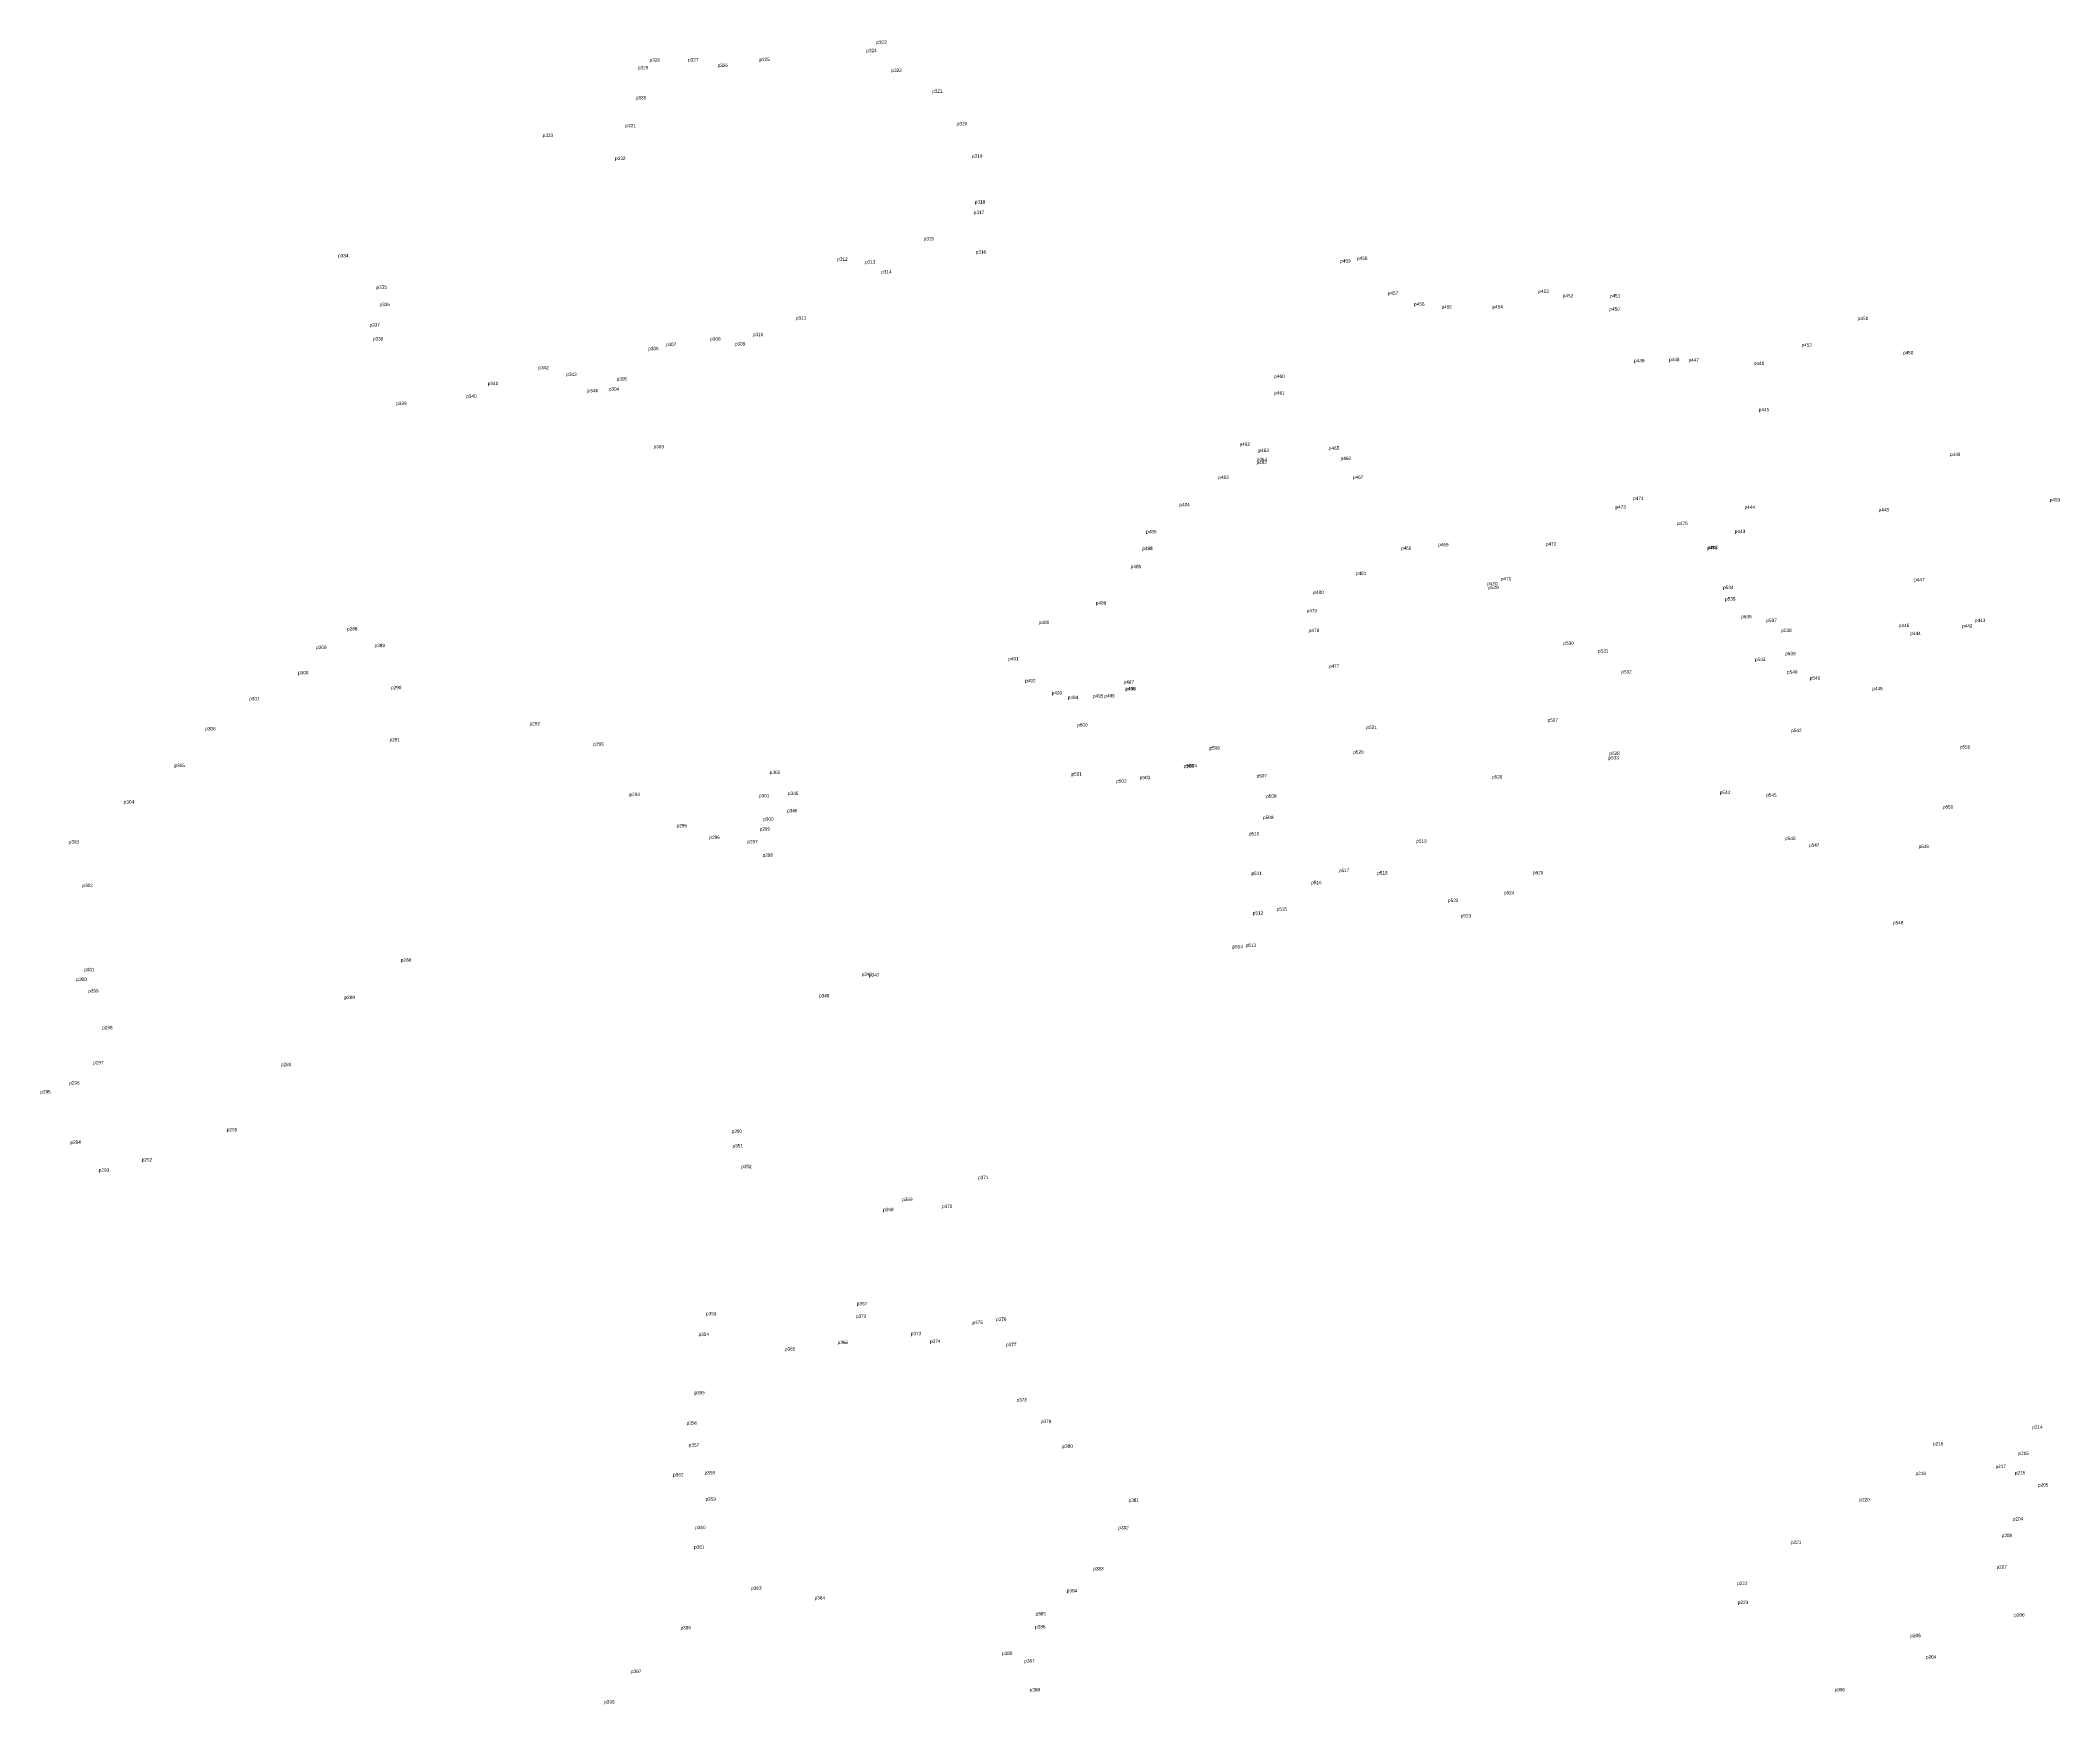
# Model space of a CAD drawing. Extents: x -2 to 54773767, y -1 to 183694297.
# Drawn here: x 543607 to 544687, y 1838571 to 1839461 of the extents above; entities that cross this region are included whole.
import ezdxf

# ---------------------------------------------------------------- set-up
doc = ezdxf.new("R2010")
doc.units = 0
doc.layers.add('Level 12', color=7, linetype='Continuous')
doc.layers.add('Level 7', color=7, linetype='Continuous')

msp = doc.modelspace()

# ---------------------------------------------------------------- linework, layer by layer
at = {"layer": 'Level 7'}
for p, q in [((544048.83, 1839454.958), (544048.83, 1839454.958)), ((544054.174, 1839459.445), (544054.174, 1839459.445)), ((543926.663, 1839445.817), (543926.663, 1839445.817)), ((543932.954, 1839449.92), (543932.954, 1839449.92)), ((543953.515, 1839449.988), (543953.515, 1839449.988)), ((543969.304, 1839447.021), (543969.304, 1839447.021)), ((543991.682, 1839450.189), (543991.682, 1839450.189)), ((544062.231, 1839444.383), (544062.231, 1839444.383)), ((544084.092, 1839433.214), (544084.092, 1839433.214)), ((543925.596, 1839429.722), (543925.596, 1839429.722)), ((543919.992, 1839414.817), (543919.992, 1839414.817)), ((544097.223, 1839415.853), (544097.223, 1839415.853)), ((543875.802, 1839409.633), (543875.802, 1839409.633)), ((543914.519, 1839397.313), (543914.519, 1839397.313)), ((544105.37, 1839398.494), (544105.37, 1839398.494)), ((544106.255, 1839368.441), (544106.255, 1839368.441)), ((544106.805, 1839374.028), (544106.805, 1839374.028)), ((544079.489, 1839354.328), (544079.489, 1839354.328)), ((544107.326, 1839347.161), (544107.326, 1839347.161)), ((543766.356, 1839345.227), (543766.356, 1839345.227)), ((544033.302, 1839343.365), (544033.302, 1839343.365)), ((544048.102, 1839341.913), (544048.102, 1839341.913)), ((544056.818, 1839336.602), (544056.818, 1839336.602)), ((544302.233, 1839342.433), (544302.233, 1839342.433)), ((544311.222, 1839343.868), (544311.222, 1839343.868)), ((543786.904, 1839328.413), (543786.904, 1839328.413)), ((544327.633, 1839325.188), (544327.633, 1839325.188)), ((544408.181, 1839326.22), (544408.181, 1839326.22)), ((543788.546, 1839319.124), (543788.546, 1839319.124)), ((544341.74, 1839319.364), (544341.74, 1839319.364)), ((544356.386, 1839317.837), (544356.386, 1839317.837)), ((544383.609, 1839317.9), (544383.609, 1839317.9)), ((544421.199, 1839323.86), (544421.199, 1839323.86)), ((544446.097, 1839316.616), (544446.097, 1839316.616)), ((544446.425, 1839323.766), (544446.425, 1839323.766)), ((543783.202, 1839308.184), (543783.202, 1839308.184)), ((543988.155, 1839303.071), (543988.155, 1839303.071)), ((544011.161, 1839311.941), (544011.161, 1839311.941)), ((544579.008, 1839311.707), (544579.008, 1839311.707)), ((543785.01, 1839300.761), (543785.01, 1839300.761)), ((543932.208, 1839295.577), (543932.208, 1839295.577)), ((543941.668, 1839297.738), (543941.668, 1839297.738)), ((543965.372, 1839300.691), (543965.372, 1839300.691)), ((543978.564, 1839298.055), (543978.564, 1839298.055)), ((544548.9, 1839297.467), (544548.9, 1839297.467)), ((544603.107, 1839293.357), (544603.107, 1839293.357)), ((543873.483, 1839285.355), (543873.483, 1839285.355)), ((543888.399, 1839281.792), (543888.399, 1839281.792)), ((544459.36, 1839289.071), (544459.36, 1839289.071)), ((544478.079, 1839289.697), (544478.079, 1839289.697)), ((544488.462, 1839289.435), (544488.462, 1839289.435)), ((544523.393, 1839287.684), (544523.393, 1839287.684)), ((543846.43, 1839276.897), (543846.43, 1839276.897)), ((543899.688, 1839273.046), (543899.688, 1839273.046)), ((543911.164, 1839273.933), (543911.164, 1839273.933)), ((543915.33, 1839279.286), (543915.33, 1839279.286)), ((544266.994, 1839280.767), (544266.994, 1839280.767)), ((544267.002, 1839271.844), (544267.002, 1839271.844)), ((543797.444, 1839266.26), (543797.444, 1839266.26)), ((543834.875, 1839270.137), (543834.875, 1839270.137)), ((544526.024, 1839262.879), (544526.024, 1839262.879)), ((543935.074, 1839243.107), (543935.074, 1839243.107)), ((544248.37, 1839244.388), (544248.37, 1839244.388)), ((544258.503, 1839241.12), (544258.503, 1839241.12)), ((544296.142, 1839242.275), (544296.142, 1839242.275)), ((544628.3, 1839239.016), (544628.3, 1839239.016)), ((544257.465, 1839234.67), (544257.465, 1839234.67)), ((544257.513, 1839236.221), (544257.513, 1839236.221)), ((544302.408, 1839236.833), (544302.408, 1839236.833)), ((544237.049, 1839226.733), (544237.049, 1839226.733)), ((544309.073, 1839226.726), (544309.073, 1839226.726)), ((544216.22, 1839212.104), (544216.22, 1839212.104)), ((544449.409, 1839210.828), (544449.409, 1839210.828)), ((544458.917, 1839215.469), (544458.917, 1839215.469)), ((544518.404, 1839210.718), (544518.404, 1839210.718)), ((544590.088, 1839209.324), (544590.088, 1839209.324)), ((544681.625, 1839214.673), (544681.625, 1839214.673)), ((544198.436, 1839197.652), (544198.436, 1839197.652)), ((544482.502, 1839202.111), (544482.502, 1839202.111)), ((544513.22, 1839197.781), (544513.22, 1839197.781)), ((544196.394, 1839188.62), (544196.394, 1839188.62)), ((544196.399, 1839188.65), (544196.399, 1839188.65)), ((544334.675, 1839188.801), (544334.675, 1839188.801)), ((544354.606, 1839190.678), (544354.606, 1839190.678)), ((544412.21, 1839190.995), (544412.21, 1839190.995)), ((544498.342, 1839188.973), (544498.342, 1839188.973)), ((544498.657, 1839189.256), (544498.657, 1839189.256)), ((544190.209, 1839178.976), (544190.209, 1839178.976)), ((544310.618, 1839175.375), (544310.618, 1839175.375)), ((544287.889, 1839165.18), (544287.889, 1839165.18)), ((544380.801, 1839169.863), (544380.801, 1839169.863)), ((544381.455, 1839167.783), (544381.455, 1839167.783)), ((544388.109, 1839172.416), (544388.109, 1839172.416)), ((544506.979, 1839167.8), (544506.979, 1839167.8)), ((544609.119, 1839171.967), (544609.119, 1839171.967)), ((544171.516, 1839159.494), (544171.516, 1839159.494)), ((544284.294, 1839155.321), (544284.294, 1839155.321)), ((544508.014, 1839161.693), (544508.014, 1839161.693)), ((544516.652, 1839152.225), (544516.652, 1839152.225)), ((543771.182, 1839145.663), (543771.182, 1839145.663)), ((544141.081, 1839149.108), (544141.081, 1839149.108)), ((544285.448, 1839144.843), (544285.448, 1839144.843)), ((544530.1, 1839150.168), (544530.1, 1839150.168)), ((544538.096, 1839144.917), (544538.096, 1839144.917)), ((544600.934, 1839147.528), (544600.934, 1839147.528)), ((544607.053, 1839143.223), (544607.053, 1839143.223)), ((544634.724, 1839147.173), (544634.724, 1839147.173)), ((544641.588, 1839150.218), (544641.588, 1839150.218)), ((543754.675, 1839135.796), (543754.675, 1839135.796)), ((543785.908, 1839136.756), (543785.908, 1839136.756)), ((544421.532, 1839138.02), (544421.532, 1839138.02)), ((544440.097, 1839133.802), (544440.097, 1839133.802)), ((544540.17, 1839132.444), (544540.17, 1839132.444)), ((543744.994, 1839122.262), (543744.994, 1839122.262)), ((544124.692, 1839129.635), (544124.692, 1839129.635)), ((544296.176, 1839125.713), (544296.176, 1839125.713)), ((544452.514, 1839122.756), (544452.514, 1839122.756)), ((544524.056, 1839129.349), (544524.056, 1839129.349)), ((544541.143, 1839122.562), (544541.143, 1839122.562)), ((544553.322, 1839119.36), (544553.322, 1839119.36)), ((543794.663, 1839114.256), (543794.663, 1839114.256)), ((544133.753, 1839117.896), (544133.753, 1839117.896)), ((544147.984, 1839111.393), (544147.984, 1839111.393)), ((544156.537, 1839108.995), (544156.537, 1839108.995)), ((544170.009, 1839109.752), (544170.009, 1839109.752)), ((544176.091, 1839109.841), (544176.091, 1839109.841)), ((544186.386, 1839117.145), (544186.386, 1839117.145)), ((544187.274, 1839113.649), (544187.274, 1839113.649)), ((544187.376, 1839113.579), (544187.376, 1839113.579)), ((544586.759, 1839113.704), (544586.759, 1839113.704)), ((543718.826, 1839108.344), (543718.826, 1839108.344)), ((543695.39, 1839092.256), (543695.39, 1839092.256)), ((543868.744, 1839094.984), (543868.744, 1839094.984)), ((544161.595, 1839094.29), (544161.595, 1839094.29)), ((544316.225, 1839093.034), (544316.225, 1839093.034)), ((544413.123, 1839096.879), (544413.123, 1839096.879)), ((544543.369, 1839091.346), (544543.369, 1839091.346)), ((543793.902, 1839086.398), (543793.902, 1839086.398)), ((543902.855, 1839084.022), (543902.855, 1839084.022)), ((544232.304, 1839082.011), (544232.304, 1839082.011)), ((544309.147, 1839079.712), (544309.147, 1839079.712)), ((544445.644, 1839076.771), (544445.644, 1839076.771)), ((544446.127, 1839079.103), (544446.127, 1839079.103)), ((544633.555, 1839082.467), (544633.555, 1839082.467)), ((543678.863, 1839072.61), (543678.863, 1839072.61)), ((543997.182, 1839068.917), (543997.182, 1839068.917)), ((544158.522, 1839067.998), (544158.522, 1839067.998)), ((544195.02, 1839066.126), (544195.02, 1839066.126)), ((544218.437, 1839072.288), (544218.437, 1839072.288)), ((544220.074, 1839072.534), (544220.074, 1839072.534)), ((544257.508, 1839067.066), (544257.508, 1839067.066)), ((544383.358, 1839066.519), (544383.358, 1839066.519)), ((543922.163, 1839057.16), (543922.163, 1839057.16)), ((543991.399, 1839056.458), (543991.399, 1839056.458)), ((544006.966, 1839057.712), (544006.966, 1839057.712)), ((544182.453, 1839064.27), (544182.453, 1839064.27)), ((544262.632, 1839056.197), (544262.632, 1839056.197)), ((544505.174, 1839058.168), (544505.174, 1839058.168)), ((544529.984, 1839056.769), (544529.984, 1839056.769)), ((543651.747, 1839053.13), (543651.747, 1839053.13)), ((543993.689, 1839043.994), (543993.689, 1839043.994)), ((544006.403, 1839048.408), (544006.403, 1839048.408)), ((544260.967, 1839044.788), (544260.967, 1839044.788)), ((544624.49, 1839050.461), (544624.49, 1839050.461)), ((543947.397, 1839040.417), (543947.397, 1839040.417)), ((543964.897, 1839034.14), (543964.897, 1839034.14)), ((543991.776, 1839038.637), (543991.776, 1839038.637)), ((544253.369, 1839036.068), (544253.369, 1839036.068)), ((544540.176, 1839033.633), (544540.176, 1839033.633)), ((543622.3, 1839031.73), (543622.3, 1839031.73)), ((543985.229, 1839031.811), (543985.229, 1839031.811)), ((543993.38, 1839024.681), (543993.38, 1839024.681)), ((544342.925, 1839032.131), (544342.925, 1839032.131)), ((544552.869, 1839029.99), (544552.869, 1839029.99)), ((544611.47, 1839029.265), (544611.47, 1839029.265)), ((544254.773, 1839014.922), (544254.773, 1839014.922)), ((544301.519, 1839016.416), (544301.519, 1839016.416)), ((544321.996, 1839015.145), (544321.996, 1839015.145)), ((544405.247, 1839015.29), (544405.247, 1839015.29)), ((543629.661, 1839008.415), (543629.661, 1839008.415)), ((544286.707, 1839009.983), (544286.707, 1839009.983)), ((544389.759, 1839004.534), (544389.759, 1839004.534)), ((544255.466, 1838993.684), (544255.466, 1838993.684)), ((544268.228, 1838995.772), (544268.228, 1838995.772)), ((544359.89, 1839000.414), (544359.89, 1839000.414)), ((544366.669, 1838992.195), (544366.669, 1838992.195)), ((544597.753, 1838988.523), (544597.753, 1838988.523)), ((543799.908, 1838968.522), (543799.908, 1838968.522)), ((544244.59, 1838975.724), (544244.59, 1838975.724)), ((544251.591, 1838976.426), (544251.591, 1838976.426)), ((543626.435, 1838958.237), (543626.435, 1838958.237)), ((543630.639, 1838963.429), (543630.639, 1838963.429)), ((544046.267, 1838960.925), (544046.267, 1838960.925)), ((544050.309, 1838960.513), (544050.309, 1838960.513)), ((543632.735, 1838952.064), (543632.735, 1838952.064)), ((543769.782, 1838948.541), (543769.782, 1838948.541)), ((544023.507, 1838949.455), (544023.507, 1838949.455)), ((543640.234, 1838932.423), (543640.234, 1838932.423)), ((543635.427, 1838913.668), (543635.427, 1838913.668)), ((543735.785, 1838912.649), (543735.785, 1838912.649)), ((543607.173, 1838898.052), (543607.173, 1838898.052)), ((543622.615, 1838902.815), (543622.615, 1838902.815)), ((543623.252, 1838871.137), (543623.252, 1838871.137)), ((543706.87, 1838877.78), (543706.87, 1838877.78)), ((543976.807, 1838876.969), (543976.807, 1838876.969)), ((543661.415, 1838861.729), (543661.415, 1838861.729)), ((543977.314, 1838869.174), (543977.314, 1838869.174)), ((543638.409, 1838856.237), (543638.409, 1838856.237)), ((543981.906, 1838858.088), (543981.906, 1838858.088)), ((544108.561, 1838852.216), (544108.561, 1838852.216)), ((544068.01, 1838840.532), (544068.01, 1838840.532)), ((544057.826, 1838835.083), (544057.826, 1838835.083)), ((544089.271, 1838836.752), (544089.271, 1838836.752)), ((544043.745, 1838784.768), (544043.745, 1838784.768)), ((543963.142, 1838779.396), (543963.142, 1838779.396)), ((544043.289, 1838778.065), (544043.289, 1838778.065)), ((544105.588, 1838774.69), (544105.588, 1838774.69)), ((544118.191, 1838776.441), (544118.191, 1838776.441)), ((543959.11, 1838768.376), (543959.11, 1838768.376)), ((544033.513, 1838764.004), (544033.513, 1838764.004)), ((544072.603, 1838768.763), (544072.603, 1838768.763)), ((544082.948, 1838764.634), (544082.948, 1838764.634)), ((544005.278, 1838760.553), (544005.278, 1838760.553)), ((544123.54, 1838762.893), (544123.54, 1838762.893)), ((543956.942, 1838737.172), (543956.942, 1838737.172)), ((544129.149, 1838733.321), (544129.149, 1838733.321)), ((543952.761, 1838720.921), (543952.761, 1838720.921)), ((544142.134, 1838721.741), (544142.134, 1838721.741)), ((543953.865, 1838709.149), (543953.865, 1838709.149)), ((544619.162, 1838709.894), (544619.162, 1838709.894)), ((544672.269, 1838718.695), (544672.269, 1838718.695)), ((544153.679, 1838708.563), (544153.679, 1838708.563)), ((544664.855, 1838704.702), (544664.855, 1838704.702)), ((543945.533, 1838693.25), (543945.533, 1838693.25)), ((543962.314, 1838694.333), (543962.314, 1838694.333)), ((544609.873, 1838693.921), (544609.873, 1838693.921)), ((544652.614, 1838697.676), (544652.614, 1838697.676)), ((544662.927, 1838694.285), (544662.927, 1838694.285)), ((544675.347, 1838687.784), (544675.347, 1838687.784)), ((543962.83, 1838680.248), (543962.83, 1838680.248)), ((544189.097, 1838679.646), (544189.097, 1838679.646)), ((544579.808, 1838679.904), (544579.808, 1838679.904)), ((544661.884, 1838669.645), (544661.884, 1838669.645)), ((543957.35, 1838665.034), (543957.35, 1838665.034)), ((544183.58, 1838664.976), (544183.58, 1838664.976)), ((544543.228, 1838657.159), (544543.228, 1838657.159)), ((544655.904, 1838660.759), (544655.904, 1838660.759)), ((543956.752, 1838654.614), (543956.752, 1838654.614)), ((544170.184, 1838642.991), (544170.184, 1838642.991)), ((544514.499, 1838635.194), (544514.499, 1838635.194)), ((544653.143, 1838643.89), (544653.143, 1838643.89)), ((543987.28, 1838632.637), (543987.28, 1838632.637)), ((544021.155, 1838627.361), (544021.155, 1838627.361)), ((544156.016, 1838631.278), (544156.016, 1838631.278)), ((544514.812, 1838624.952), (544514.812, 1838624.952)), ((544139.076, 1838611.924), (544139.076, 1838611.924)), ((544139.331, 1838618.912), (544139.331, 1838618.912)), ((544662.674, 1838618.26), (544662.674, 1838618.26)), ((543949.476, 1838611.405), (543949.476, 1838611.405)), ((544607.103, 1838607.253), (544607.103, 1838607.253)), ((544121.407, 1838597.753), (544121.407, 1838597.753)), ((544133.309, 1838593.675), (544133.309, 1838593.675)), ((544615.47, 1838595.817), (544615.47, 1838595.817)), ((543922.976, 1838588.112), (543922.976, 1838588.112)), ((543908.657, 1838571.729), (543908.657, 1838571.729)), ((544136.203, 1838578.228), (544136.203, 1838578.228)), ((544566.602, 1838578.26), (544566.602, 1838578.26))]:
    msp.add_line(p, q, dxfattribs=at)

# ---------------------------------------------------------------- texts
at = {"layer": 'Level 12'}
for s, p in [('p324', (544048.83, 1839454.958)), ('p323', (544054.174, 1839459.445)), ('p329', (543926.663, 1839445.817)), ('p328', (543932.954, 1839449.92)), ('p327', (543953.515, 1839449.988)), ('p326', (543969.304, 1839447.021)), ('p325', (543991.682, 1839450.189)), ('p322', (544062.231, 1839444.383)), ('p321', (544084.092, 1839433.214)), ('p330', (543925.596, 1839429.722)), ('p333', (543875.802, 1839409.633)), ('p331', (543919.992, 1839414.817)), ('p320', (544097.223, 1839415.853)), ('p319', (544105.37, 1839398.494)), ('p332', (543914.519, 1839397.313)), ('p317', (544106.255, 1839368.441)), ('p318', (544106.805, 1839374.028)), ('p334', (543766.356, 1839345.227)), ('p315', (544079.489, 1839354.328)), ('p316', (544107.326, 1839347.161)), ('p312', (544033.302, 1839343.365)), ('p313', (544048.102, 1839341.913)), ('p314', (544056.818, 1839336.602)), ('p459', (544302.233, 1839342.433)), ('p458', (544311.222, 1839343.868)), ('p335', (543786.904, 1839328.413)), ('p457', (544327.633, 1839325.188)), ('p453', (544408.181, 1839326.22)), ('p452', (544421.199, 1839323.86)), ('p451', (544446.425, 1839323.766)), ('p336', (543788.546, 1839319.124)), ('p311', (544011.161, 1839311.941)), ('p456', (544341.74, 1839319.364)), ('p455', (544356.386, 1839317.837)), ('p454', (544383.609, 1839317.9)), ('p450', (544446.097, 1839316.616)), ('p337', (543783.202, 1839308.184)), ('p310', (543988.155, 1839303.071)), ('p451', (544579.008, 1839311.707)), ('p338', (543785.01, 1839300.761)), ('p306', (543932.208, 1839295.577)), ('p307', (543941.668, 1839297.738)), ('p308', (543965.372, 1839300.691)), ('p309', (543978.564, 1839298.055)), ('p452', (544548.9, 1839297.467)), ('p450', (544603.107, 1839293.357)), ('p342', (543873.483, 1839285.355)), ('p343', (543888.399, 1839281.792)), ('p460', (544266.994, 1839280.767)), ('p449', (544459.36, 1839289.071)), ('p448', (544478.079, 1839289.697)), ('p447', (544488.462, 1839289.435)), ('p446', (544523.393, 1839287.684)), ('p340', (543834.875, 1839270.137)), ('p341', (543846.43, 1839276.897)), ('p344', (543899.688, 1839273.046)), ('p304', (543911.164, 1839273.933)), ('p305', (543915.33, 1839279.286)), ('p461', (544267.002, 1839271.844)), ('p339', (543797.444, 1839266.26)), ('p445', (544526.024, 1839262.879)), ('p303', (543935.074, 1839243.107)), ('p462', (544248.37, 1839244.388)), ('p463', (544258.503, 1839241.12)), ('p465', (544296.142, 1839242.275)), ('p466', (544302.408, 1839236.833)), ('p449', (544628.3, 1839239.016)), ('p483', (544237.049, 1839226.733)), ('p482', (544257.465, 1839234.67)), ('p464', (544257.513, 1839236.221)), ('p467', (544309.073, 1839226.726)), ('p474', (544458.917, 1839215.469)), ('p453', (544681.625, 1839214.673)), ('p484', (544216.22, 1839212.104)), ('p473', (544449.409, 1839210.828)), ('p444', (544518.404, 1839210.718)), ('p448', (544590.088, 1839209.324)), ('p485', (544198.436, 1839197.652)), ('p475', (544482.502, 1839202.111)), ('p443', (544513.22, 1839197.781)), ('p487', (544196.394, 1839188.62)), ('p486', (544196.399, 1839188.65)), ('p468', (544334.675, 1839188.801)), ('p469', (544354.606, 1839190.678)), ('p472', (544412.21, 1839190.995)), ('p476', (544498.342, 1839188.973)), ('p442', (544498.657, 1839189.256)), ('p488', (544190.209, 1839178.976)), ('p481', (544310.618, 1839175.375)), ('p471', (544388.109, 1839172.416)), ('p447', (544609.119, 1839171.967)), ('p480', (544287.889, 1839165.18)), ('p470', (544380.801, 1839169.863)), ('p529', (544381.455, 1839167.783)), ('p534', (544506.979, 1839167.8)), ('p535', (544508.014, 1839161.693)), ('p489', (544171.516, 1839159.494)), ('p479', (544284.294, 1839155.321)), ('p536', (544516.652, 1839152.225)), ('p537', (544530.1, 1839150.168)), ('p443', (544641.588, 1839150.218)), ('p288', (543771.182, 1839145.663)), ('p490', (544141.081, 1839149.108)), ('p478', (544285.448, 1839144.843)), ('p538', (544538.096, 1839144.917)), ('p446', (544600.934, 1839147.528)), ('p444', (544607.053, 1839143.223)), ('p442', (544634.724, 1839147.173)), ('p309', (543754.675, 1839135.796)), ('p289', (543785.908, 1839136.756)), ('p491', (544124.692, 1839129.635)), ('p530', (544421.532, 1839138.02)), ('p531', (544440.097, 1839133.802)), ('p543', (544524.056, 1839129.349)), ('p539', (544540.17, 1839132.444)), ('p308', (543744.994, 1839122.262)), ('p492', (544133.753, 1839117.896)), ('p477', (544296.176, 1839125.713)), ('p532', (544452.514, 1839122.756)), ('p540', (544541.143, 1839122.562)), ('p541', (544553.322, 1839119.36)), ('p307', (543718.826, 1839108.344)), ('p290', (543794.663, 1839114.256)), ('p493', (544147.984, 1839111.393)), ('p494', (544156.537, 1839108.995)), ('p495', (544170.009, 1839109.752)), ('p496', (544176.091, 1839109.841)), ('p497', (544186.386, 1839117.145)), ('p499', (544187.274, 1839113.649)), ('p498', (544187.376, 1839113.579)), ('p445', (544586.759, 1839113.704)), ('p527', (544413.123, 1839096.879)), ('p306', (543695.39, 1839092.256)), ('p291', (543793.902, 1839086.398)), ('p292', (543868.744, 1839094.984)), ('p500', (544161.595, 1839094.29)), ('p521', (544316.225, 1839093.034)), ('p542', (544543.369, 1839091.346)), ('p293', (543902.855, 1839084.022)), ('p506', (544232.304, 1839082.011)), ('p520', (544309.147, 1839079.712)), ('p533', (544445.644, 1839076.771)), ('p528', (544446.127, 1839079.103)), ('p551', (544633.555, 1839082.467)), ('p305', (543678.863, 1839072.61)), ('p302', (543997.182, 1839068.917)), ('p501', (544158.522, 1839067.998)), ('p502', (544182.453, 1839064.27)), ('p503', (544195.02, 1839066.126)), ('p505', (544218.437, 1839072.288)), ('p504', (544220.074, 1839072.534)), ('p507', (544257.508, 1839067.066)), ('p526', (544383.358, 1839066.519)), ('p304', (543651.747, 1839053.13)), ('p294', (543922.163, 1839057.16)), ('p301', (543991.399, 1839056.458)), ('p345', (544006.966, 1839057.712)), ('p508', (544262.632, 1839056.197)), ('p544', (544505.174, 1839058.168)), ('p545', (544529.984, 1839056.769)), ('p300', (543993.689, 1839043.994)), ('p346', (544006.403, 1839048.408)), ('p509', (544260.967, 1839044.788)), ('p550', (544624.49, 1839050.461)), ('p303', (543622.3, 1839031.73)), ('p295', (543947.397, 1839040.417)), ('p296', (543964.897, 1839034.14)), ('p297', (543985.229, 1839031.811)), ('p299', (543991.776, 1839038.637)), ('p510', (544253.369, 1839036.068)), ('p519', (544342.925, 1839032.131)), ('p546', (544540.176, 1839033.633)), ('p298', (543993.38, 1839024.681)), ('p547', (544552.869, 1839029.99)), ('p549', (544611.47, 1839029.265)), ('p511', (544254.773, 1839014.922)), ('p516', (544286.707, 1839009.983)), ('p517', (544301.519, 1839016.416)), ('p518', (544321.996, 1839015.145)), ('p525', (544405.247, 1839015.29)), ('p302', (543629.661, 1839008.415)), ('p522', (544359.89, 1839000.414)), ('p524', (544389.759, 1839004.534)), ('p512', (544255.466, 1838993.684)), ('p515', (544268.228, 1838995.772)), ('p523', (544366.669, 1838992.195)), ('p548', (544597.753, 1838988.523)), ('p288', (543799.908, 1838968.522)), ('p514', (544244.59, 1838975.724)), ('p513', (544251.591, 1838976.426)), ('p300', (543626.435, 1838958.237)), ('p301', (543630.639, 1838963.429)), ('p348', (544046.267, 1838960.925)), ('p347', (544050.309, 1838960.513)), ('p299', (543632.735, 1838952.064)), ('p289', (543769.782, 1838948.541)), ('p349', (544023.507, 1838949.455)), ('p298', (543640.234, 1838932.423)), ('p297', (543635.427, 1838913.668)), ('p290', (543735.785, 1838912.649)), ('p296', (543622.615, 1838902.815)), ('p295', (543607.173, 1838898.052)), ('p294', (543623.252, 1838871.137)), ('p291', (543706.87, 1838877.78)), ('p350', (543976.807, 1838876.969)), ('p351', (543977.314, 1838869.174)), ('p292', (543661.415, 1838861.729)), ('p293', (543638.409, 1838856.237)), ('p352', (543981.906, 1838858.088)), ('p371', (544108.561, 1838852.216)), ('p369', (544068.01, 1838840.532)), ('p368', (544057.826, 1838835.083)), ('p370', (544089.271, 1838836.752)), ('p367', (544043.745, 1838784.768)), ('p353', (543963.142, 1838779.396)), ('p372', (544043.289, 1838778.065)), ('p375', (544105.588, 1838774.69)), ('p376', (544118.191, 1838776.441)), ('p354', (543959.11, 1838768.376)), ('p366', (544033.513, 1838764.004)), ('p373', (544072.603, 1838768.763)), ('p374', (544082.948, 1838764.634)), ('p377', (544123.54, 1838762.893)), ('p365', (544005.278, 1838760.553)), ('p355', (543956.942, 1838737.172)), ('p378', (544129.149, 1838733.321)), ('p356', (543952.761, 1838720.921)), ('p379', (544142.134, 1838721.741)), ('p214', (544672.269, 1838718.695)), ('p357', (543953.865, 1838709.149)), ('p380', (544153.679, 1838708.563)), ('p218', (544619.162, 1838709.894)), ('p217', (544652.614, 1838697.676)), ('p215', (544664.855, 1838704.702)), ('p362', (543945.533, 1838693.25)), ('p358', (543962.314, 1838694.333)), ('p219', (544609.873, 1838693.921)), ('p216', (544662.927, 1838694.285)), ('p205', (544675.347, 1838687.784)), ('p359', (543962.83, 1838680.248)), ('p381', (544189.097, 1838679.646)), ('p220', (544579.808, 1838679.904)), ('p360', (543957.35, 1838665.034)), ('p382', (544183.58, 1838664.976)), ('p204', (544661.884, 1838669.645)), ('p361', (543956.752, 1838654.614)), ('p221', (544543.228, 1838657.159)), ('p208', (544655.904, 1838660.759)), ('p383', (544170.184, 1838642.991)), ('p207', (544653.143, 1838643.89)), ('p363', (543987.28, 1838632.637)), ('p222', (544514.499, 1838635.194)), ('p364', (544021.155, 1838627.361)), ('p384', (544156.016, 1838631.278)), ('p223', (544514.812, 1838624.952)), ('p396', (543949.476, 1838611.405)), ('p386', (544139.076, 1838611.924)), ('p385', (544139.331, 1838618.912)), ('p206', (544662.674, 1838618.26)), ('p205', (544607.103, 1838607.253)), ('p388', (544121.407, 1838597.753)), ('p387', (544133.309, 1838593.675)), ('p204', (544615.47, 1838595.817)), ('p397', (543922.976, 1838588.112)), ('p389', (544136.203, 1838578.228)), ('p996', (544566.602, 1838578.26)), ('p398', (543908.657, 1838571.729))]:
    msp.add_text(s, height=1.8, dxfattribs=at).set_placement(p)

doc.saveas('drawing.dxf')
